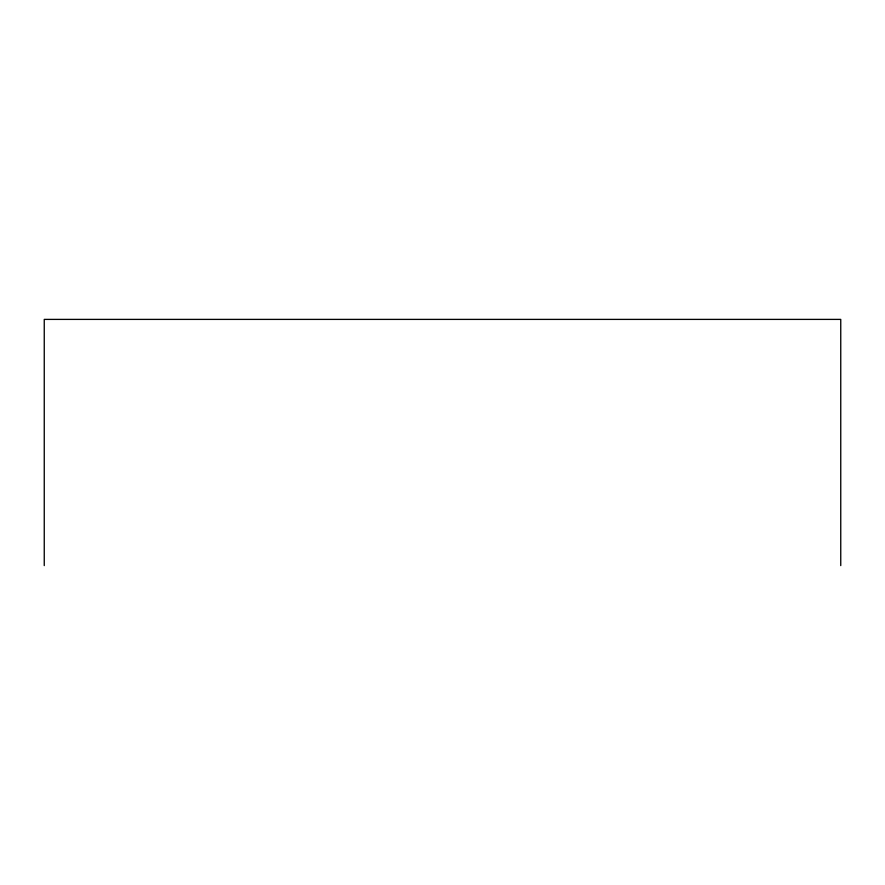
<?xml version="1.0" encoding="UTF-8"?>
<svg xmlns="http://www.w3.org/2000/svg" width="885" height="885" viewBox="0 0 885 885"><rect width="100%" height="100%" fill="white"/><g stroke="black" fill="none" stroke-linecap="round" stroke-linejoin="round"><path stroke-width="1.33" d="M840.75 565.603L840.75 319.397L44.25 319.397L44.25 565.603"/></g></svg>
